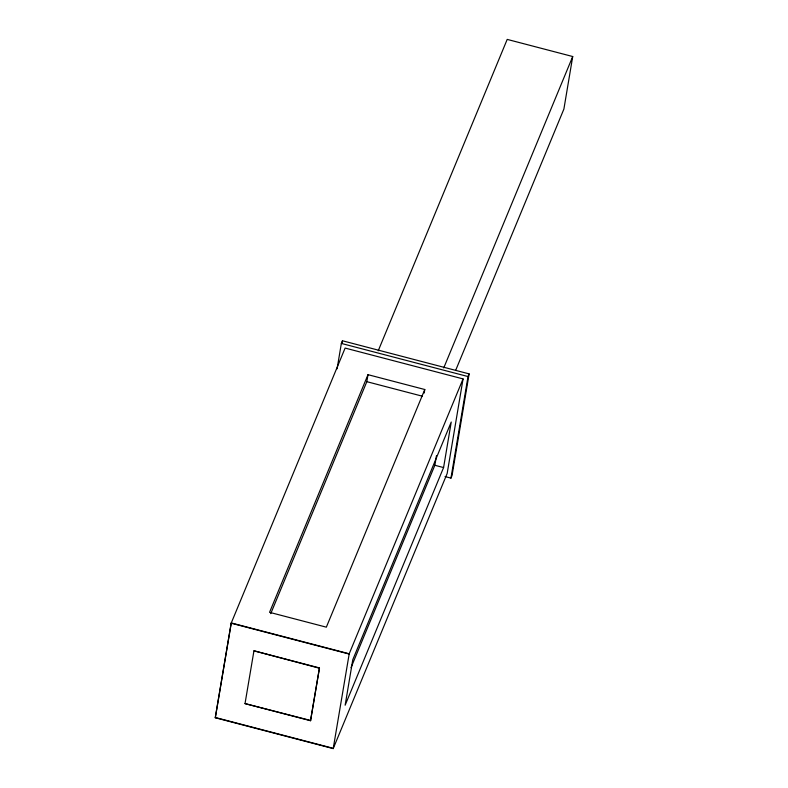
<?xml version="1.0" encoding="UTF-8"?>
<svg xmlns="http://www.w3.org/2000/svg" width="788" height="788" viewBox="0 0 788 788"><rect width="100%" height="100%" fill="white"/><g stroke="black" fill="none" stroke-linecap="round" stroke-linejoin="round"><path stroke-width="1.18" d="M215.282 717.769L231.17 623.21L345.124 348.069L463.058 378.91L447.17 473.47L333.206 748.6L215.282 717.769L231.278 622.944L349.212 653.774L333.206 748.6M310.531 720.734L319.465 667.938L310.531 720.734L245.019 703.605L253.953 650.809L318.303 667.623M337.087 368.823L341.352 343.43L342.455 340.771L469.116 373.886L452.056 475.45L450.953 478.109L445.033 476.563M342.041 343.184L342.455 340.771M270.737 613.645L366.824 381.678L367.996 374.674L424.781 389.518L424.19 393.025M351.015 667.672L434.848 465.275L436.463 455.691M443.585 467.56L451.238 422.033L352.797 659.684L345.144 705.211L443.585 467.56L434.848 465.275M450.953 478.109L468.013 376.546L469.116 373.886M378.23 350.778L507.206 39.4L572.718 56.529L563.893 109.059L455.631 370.439M367.996 374.674L269.555 612.325L326.34 627.169L424.781 389.518M253.953 650.809L319.357 668.204M245.019 703.605L310.639 720.468M443.743 367.907L572.718 56.529M463.058 378.91L349.094 654.04L231.17 623.21M341.352 343.43L468.013 376.546M366.824 381.678L422.417 396.216M215.39 717.504L332.142 748.029"/></g></svg>
